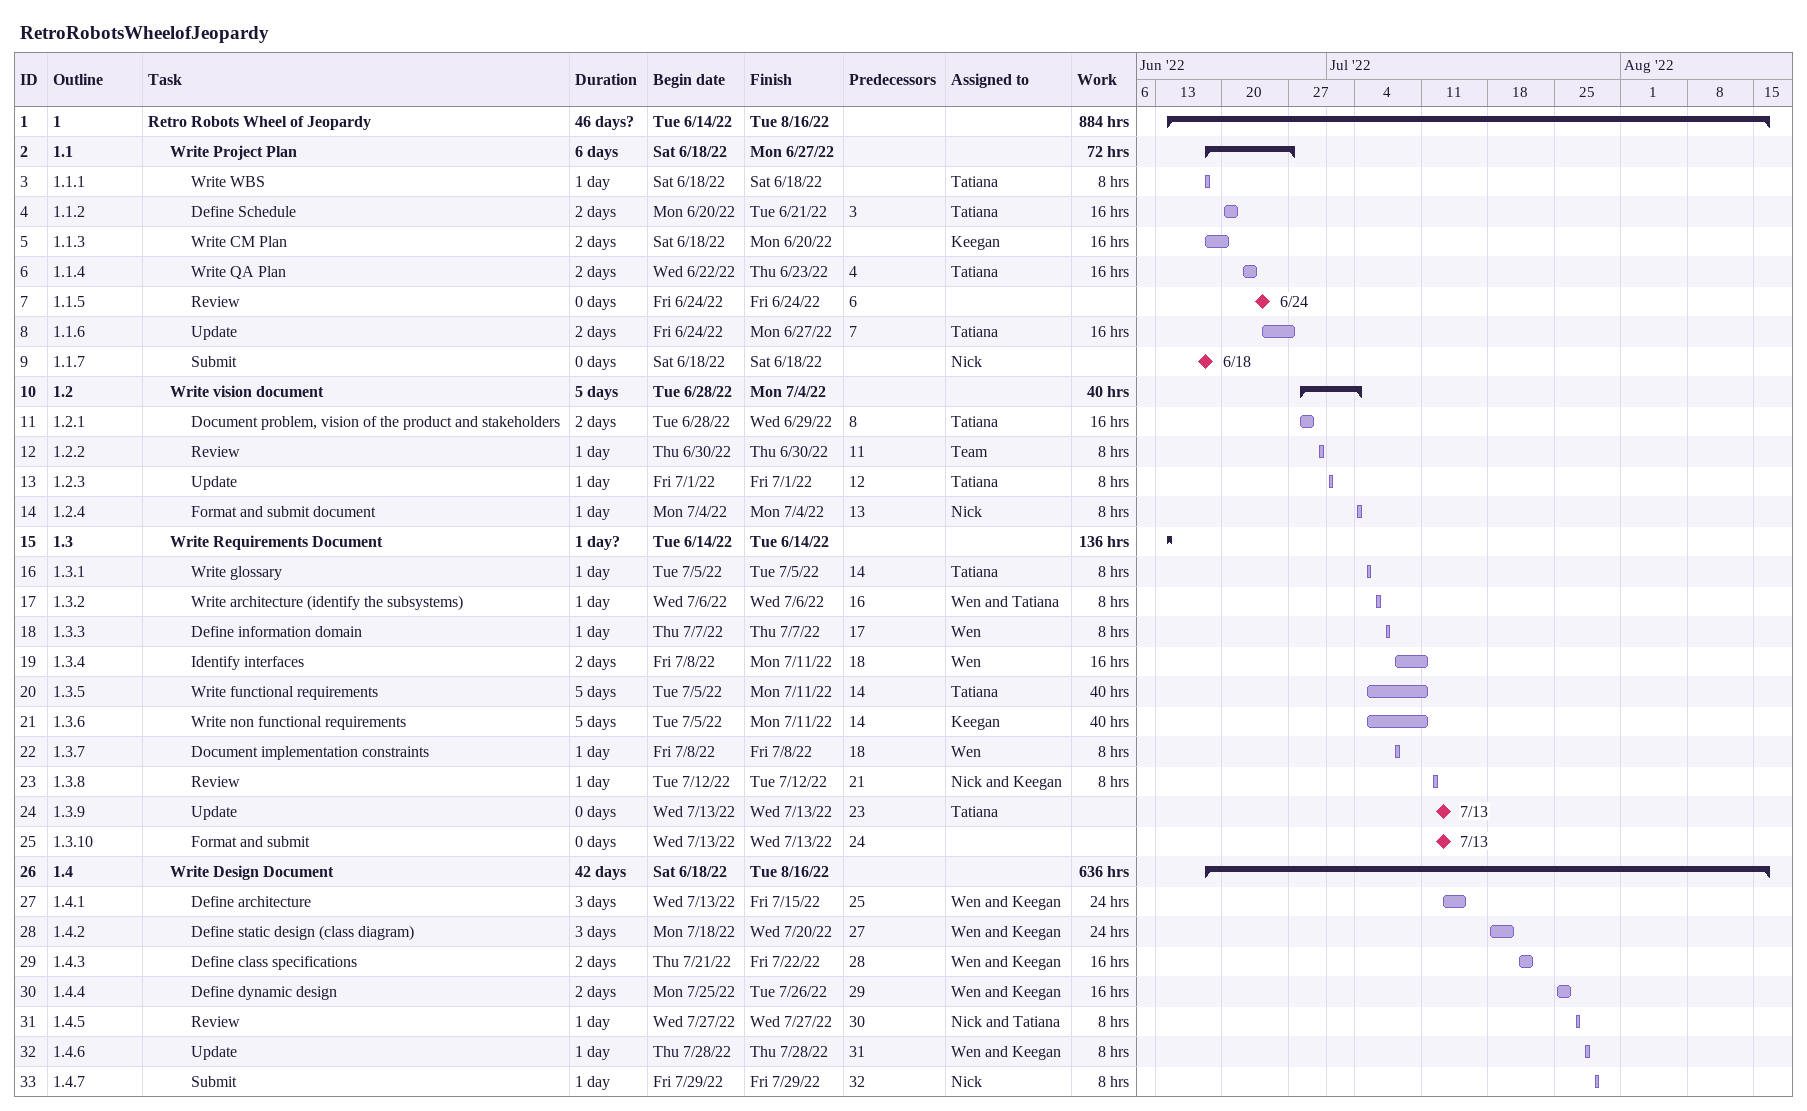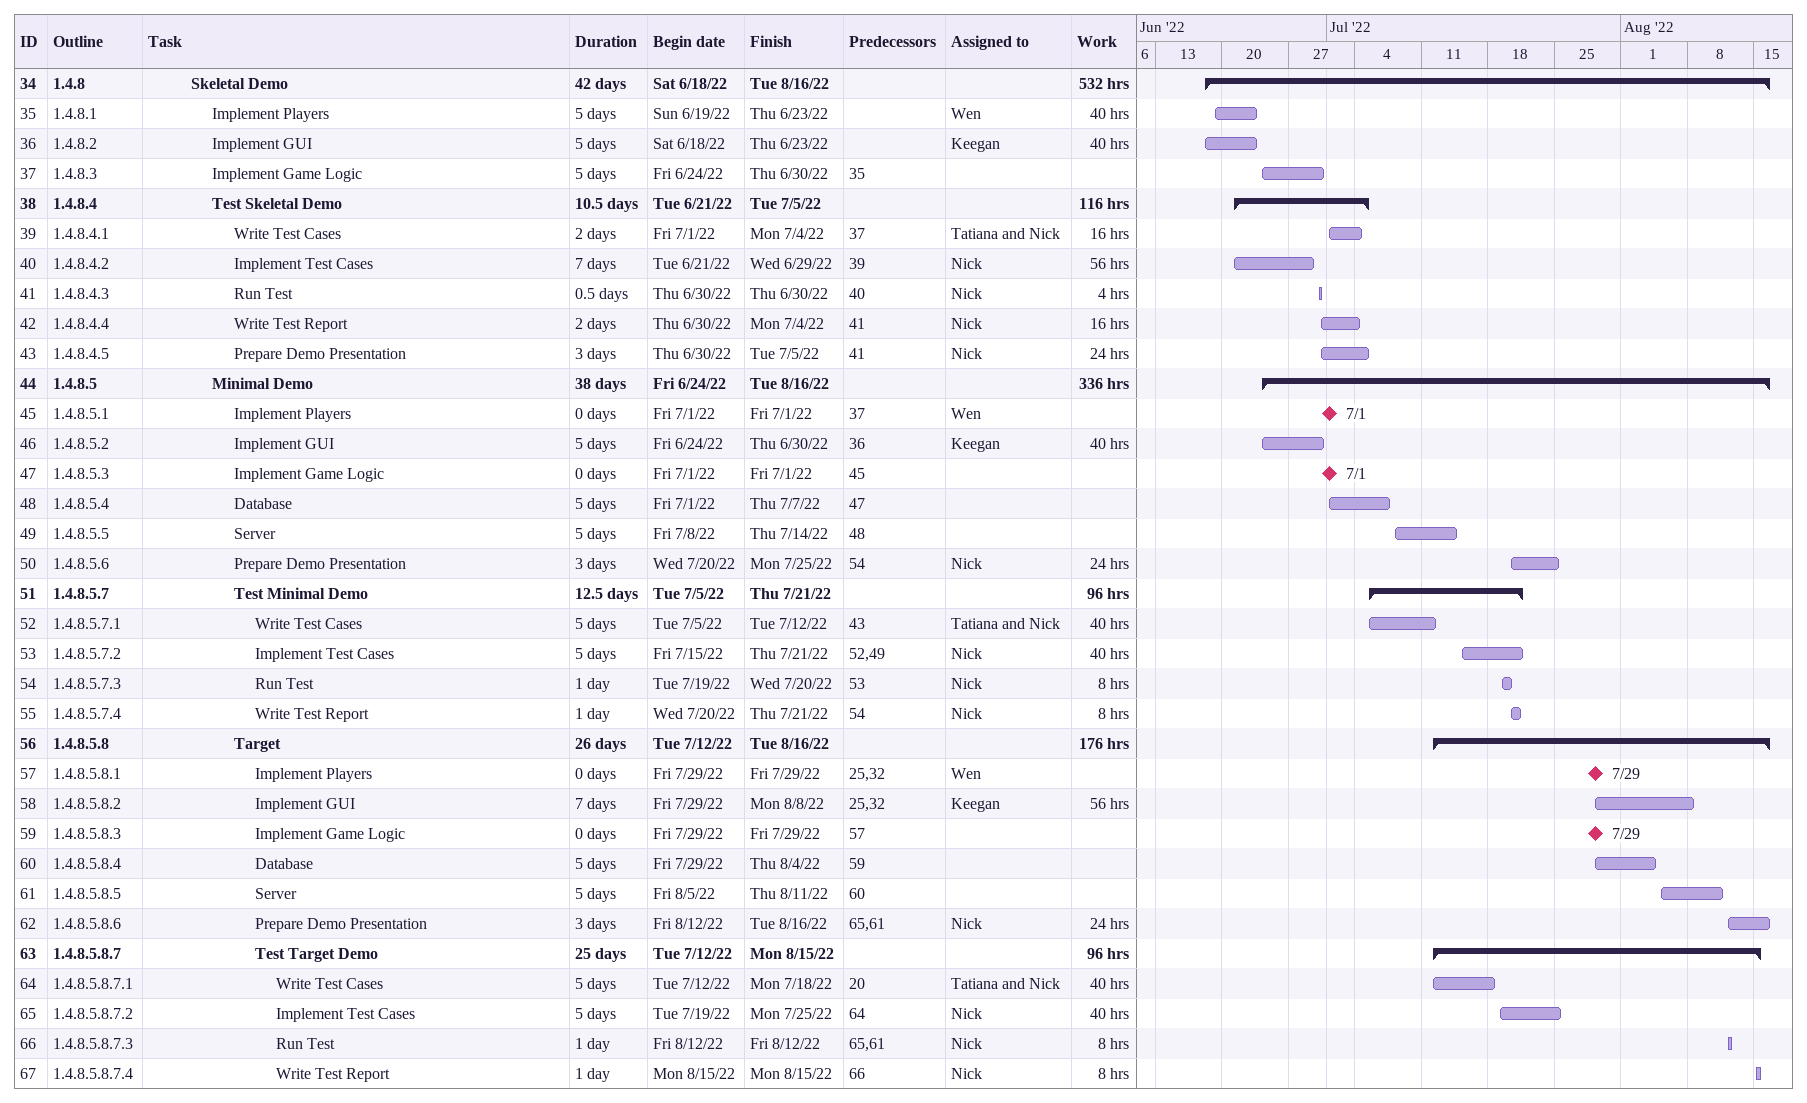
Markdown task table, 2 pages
RetroRobotsWheelofJeopardy

| ID | WBS | Task | Duration | Start | Finish | Predecessors | Resources | Work (h) |
|---|---|---|---|---|---|---|---|---|
| 1 | 1 | **Retro Robots Wheel of Jeopardy** | 46d? | 2022-06-14 | 2022-08-16 |  |  | 884 |
| 2 | 1.1 | **Write Project Plan** | 6d | 2022-06-18 | 2022-06-27 |  |  | 72 |
| 3 | 1.1.1 | Write WBS | 1d | 2022-06-18 | 2022-06-18 |  | Tatiana | 8 |
| 4 | 1.1.2 | Define Schedule | 2d | 2022-06-20 | 2022-06-21 | 3 | Tatiana | 16 |
| 5 | 1.1.3 | Write CM Plan | 2d | 2022-06-18 | 2022-06-20 |  | Keegan | 16 |
| 6 | 1.1.4 | Write QA Plan | 2d | 2022-06-22 | 2022-06-23 | 4 | Tatiana | 16 |
| 7 | 1.1.5 | Review | 0d | 2022-06-24 | 2022-06-24 | 6 |  |  |
| 8 | 1.1.6 | Update | 2d | 2022-06-24 | 2022-06-27 | 7 | Tatiana | 16 |
| 9 | 1.1.7 | Submit | 0d | 2022-06-18 | 2022-06-18 |  | Nick |  |
| 10 | 1.2 | **Write vision document** | 5d | 2022-06-28 | 2022-07-04 |  |  | 40 |
| 11 | 1.2.1 | Document problem, vision of the product and stakeholders | 2d | 2022-06-28 | 2022-06-29 | 8 | Tatiana | 16 |
| 12 | 1.2.2 | Review | 1d | 2022-06-30 | 2022-06-30 | 11 | Team | 8 |
| 13 | 1.2.3 | Update | 1d | 2022-07-01 | 2022-07-01 | 12 | Tatiana | 8 |
| 14 | 1.2.4 | Format and submit document | 1d | 2022-07-04 | 2022-07-04 | 13 | Nick | 8 |
| 15 | 1.3 | **Write Requirements Document** | 1d? | 2022-06-14 | 2022-06-14 |  |  | 136 |
| 16 | 1.3.1 | Write glossary | 1d | 2022-07-05 | 2022-07-05 | 14 | Tatiana | 8 |
| 17 | 1.3.2 | Write architecture (identify the subsystems) | 1d | 2022-07-06 | 2022-07-06 | 16 | Wen and Tatiana | 8 |
| 18 | 1.3.3 | Define information domain | 1d | 2022-07-07 | 2022-07-07 | 17 | Wen | 8 |
| 19 | 1.3.4 | Identify interfaces | 2d | 2022-07-08 | 2022-07-11 | 18 | Wen | 16 |
| 20 | 1.3.5 | Write functional requirements | 5d | 2022-07-05 | 2022-07-11 | 14 | Tatiana | 40 |
| 21 | 1.3.6 | Write non functional requirements | 5d | 2022-07-05 | 2022-07-11 | 14 | Keegan | 40 |
| 22 | 1.3.7 | Document implementation constraints | 1d | 2022-07-08 | 2022-07-08 | 18 | Wen | 8 |
| 23 | 1.3.8 | Review | 1d | 2022-07-12 | 2022-07-12 | 21 | Nick and Keegan | 8 |
| 24 | 1.3.9 | Update | 0d | 2022-07-13 | 2022-07-13 | 23 | Tatiana |  |
| 25 | 1.3.10 | Format and submit | 0d | 2022-07-13 | 2022-07-13 | 24 |  |  |
| 26 | 1.4 | **Write Design Document** | 42d | 2022-06-18 | 2022-08-16 |  |  | 636 |
| 27 | 1.4.1 | Define architecture | 3d | 2022-07-13 | 2022-07-15 | 25 | Wen and Keegan | 24 |
| 28 | 1.4.2 | Define static design (class diagram) | 3d | 2022-07-18 | 2022-07-20 | 27 | Wen and Keegan | 24 |
| 29 | 1.4.3 | Define class specifications | 2d | 2022-07-21 | 2022-07-22 | 28 | Wen and Keegan | 16 |
| 30 | 1.4.4 | Define dynamic design | 2d | 2022-07-25 | 2022-07-26 | 29 | Wen and Keegan | 16 |
| 31 | 1.4.5 | Review | 1d | 2022-07-27 | 2022-07-27 | 30 | Nick and Tatiana | 8 |
| 32 | 1.4.6 | Update | 1d | 2022-07-28 | 2022-07-28 | 31 | Wen and Keegan | 8 |
| 33 | 1.4.7 | Submit | 1d | 2022-07-29 | 2022-07-29 | 32 | Nick | 8 |
| 34 | 1.4.8 | **Skeletal Demo** | 42d | 2022-06-18 | 2022-08-16 |  |  | 532 |
| 35 | 1.4.8.1 | Implement Players | 5d | 2022-06-19 | 2022-06-23 |  | Wen | 40 |
| 36 | 1.4.8.2 | Implement GUI | 5d | 2022-06-18 | 2022-06-23 |  | Keegan | 40 |
| 37 | 1.4.8.3 | Implement Game Logic | 5d | 2022-06-24 | 2022-06-30 | 35 |  |  |
| 38 | 1.4.8.4 | **Test Skeletal Demo** | 10.5d | 2022-06-21 | 2022-07-05 |  |  | 116 |
| 39 | 1.4.8.4.1 | Write Test Cases | 2d | 2022-07-01 | 2022-07-04 | 37 | Tatiana and Nick | 16 |
| 40 | 1.4.8.4.2 | Implement Test Cases | 7d | 2022-06-21 | 2022-06-29 | 39 | Nick | 56 |
| 41 | 1.4.8.4.3 | Run Test | 0.5d | 2022-06-30 | 2022-06-30 | 40 | Nick | 4 |
| 42 | 1.4.8.4.4 | Write Test Report | 2d | 2022-06-30 | 2022-07-04 | 41 | Nick | 16 |
| 43 | 1.4.8.4.5 | Prepare Demo Presentation | 3d | 2022-06-30 | 2022-07-05 | 41 | Nick | 24 |
| 44 | 1.4.8.5 | **Minimal Demo** | 38d | 2022-06-24 | 2022-08-16 |  |  | 336 |
| 45 | 1.4.8.5.1 | Implement Players | 0d | 2022-07-01 | 2022-07-01 | 37 | Wen |  |
| 46 | 1.4.8.5.2 | Implement GUI | 5d | 2022-06-24 | 2022-06-30 | 36 | Keegan | 40 |
| 47 | 1.4.8.5.3 | Implement Game Logic | 0d | 2022-07-01 | 2022-07-01 | 45 |  |  |
| 48 | 1.4.8.5.4 | Database | 5d | 2022-07-01 | 2022-07-07 | 47 |  |  |
| 49 | 1.4.8.5.5 | Server | 5d | 2022-07-08 | 2022-07-14 | 48 |  |  |
| 50 | 1.4.8.5.6 | Prepare Demo Presentation | 3d | 2022-07-20 | 2022-07-25 | 54 | Nick | 24 |
| 51 | 1.4.8.5.7 | **Test Minimal Demo** | 12.5d | 2022-07-05 | 2022-07-21 |  |  | 96 |
| 52 | 1.4.8.5.7.1 | Write Test Cases | 5d | 2022-07-05 | 2022-07-12 | 43 | Tatiana and Nick | 40 |
| 53 | 1.4.8.5.7.2 | Implement Test Cases | 5d | 2022-07-15 | 2022-07-21 | 52, 49 | Nick | 40 |
| 54 | 1.4.8.5.7.3 | Run Test | 1d | 2022-07-19 | 2022-07-20 | 53 | Nick | 8 |
| 55 | 1.4.8.5.7.4 | Write Test Report | 1d | 2022-07-20 | 2022-07-21 | 54 | Nick | 8 |
| 56 | 1.4.8.5.8 | **Target** | 26d | 2022-07-12 | 2022-08-16 |  |  | 176 |
| 57 | 1.4.8.5.8.1 | Implement Players | 0d | 2022-07-29 | 2022-07-29 | 25, 32 | Wen |  |
| 58 | 1.4.8.5.8.2 | Implement GUI | 7d | 2022-07-29 | 2022-08-08 | 25, 32 | Keegan | 56 |
| 59 | 1.4.8.5.8.3 | Implement Game Logic | 0d | 2022-07-29 | 2022-07-29 | 57 |  |  |
| 60 | 1.4.8.5.8.4 | Database | 5d | 2022-07-29 | 2022-08-04 | 59 |  |  |
| 61 | 1.4.8.5.8.5 | Server | 5d | 2022-08-05 | 2022-08-11 | 60 |  |  |
| 62 | 1.4.8.5.8.6 | Prepare Demo Presentation | 3d | 2022-08-12 | 2022-08-16 | 65, 61 | Nick | 24 |
| 63 | 1.4.8.5.8.7 | **Test Target Demo** | 25d | 2022-07-12 | 2022-08-15 |  |  | 96 |
| 64 | 1.4.8.5.8.7.1 | Write Test Cases | 5d | 2022-07-12 | 2022-07-18 | 20 | Tatiana and Nick | 40 |
| 65 | 1.4.8.5.8.7.2 | Implement Test Cases | 5d | 2022-07-19 | 2022-07-25 | 64 | Nick | 40 |
| 66 | 1.4.8.5.8.7.3 | Run Test | 1d | 2022-08-12 | 2022-08-12 | 65, 61 | Nick | 8 |
| 67 | 1.4.8.5.8.7.4 | Write Test Report | 1d | 2022-08-15 | 2022-08-15 | 66 | Nick | 8 |
